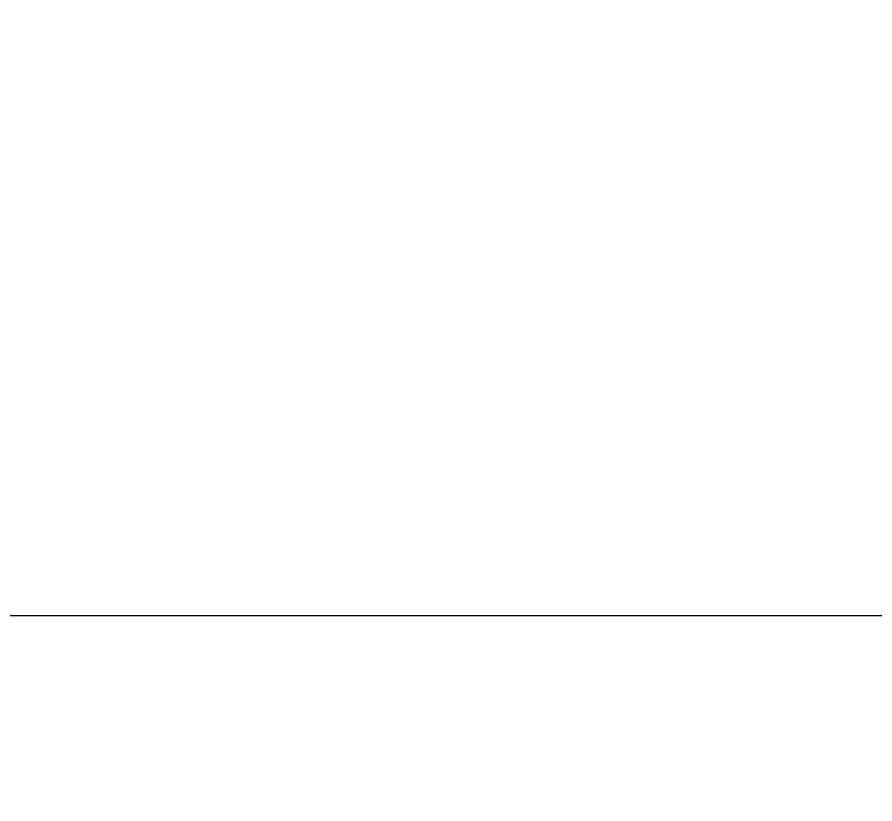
# Model space of a CAD drawing. Header units: inches. Extents: x -4597 to 93300, y -11124 to 5932.
# Drawn here: x 583.33 to 589.83, y -9650.85 to -9644.89 of the extents above; entities that cross this region are included whole.
import ezdxf

# ---------------------------------------------------------------- set-up
doc = ezdxf.new("R2010")
doc.units = ezdxf.units.IN
doc.header["$LTSCALE"] = 0.5
doc.header["$MEASUREMENT"] = 0
doc.header["$PDMODE"] = 66
doc.layers.add('hatch', color=9, linetype='Continuous', lineweight=0)
doc.layers.add('Toilet', color=7, linetype='Continuous', lineweight=25)
doc.styles.get("Standard").update_dxf_attribs({"font": 'arial.ttf'})
doc.dimstyles.new('S8', dxfattribs={"dimtxt": 5, "dimasz": 1, "dimexe": 6, "dimexo": 18, "dimgap": 1.9375, "dimtad": 1, "dimdec": 0, "dimzin": 3, "dimdsep": 46, "dimlunit": 4, "dimtxsty": 'Standard', "dimblk": 'dot 2', "dimcen": 12, "dimse1": 1, "dimse2": 1, "dimclrd": 1, "dimclre": 1, "dimclrt": 256, "dimadec": 0, "dimazin": 0, "dimtfac": 0.75, "dimtdec": 0, "dimtix": 1, "dimtmove": 1, "dimatfit": 3, "dimldrblk": 'DOT', "dimfxl": 1, "dimtolj": 1, "dimtzin": 0, "dimlwd": 9, "dimlwe": 9, "dimarcsym": 0})

# ---------------------------------------------------------------- blocks, each defined once
blk = doc.blocks.new('dot1')
at = {"layer": 'hatch'}
h = blk.add_hatch(color=256, dxfattribs=at)
edge = h.paths.add_edge_path()
edge.add_arc((0, 0), 1, 0, 360)
for p, q in [((0, 3), (0, -3)), ((3, 0), (-3, 0))]:
    blk.add_line(p, q, dxfattribs=at)
blk.add_circle((0, 0), 1, dxfattribs=at)
blk = doc.blocks.new('dot 2')
at = {"layer": 'hatch', "xscale": 0.5, "yscale": 0.5, "zscale": 0.5}
blk.add_blockref('dot1', (0, 0), dxfattribs=at)
blk = doc.blocks.new('*D163')
at = {"layer": 'Defpoints', "color": 0, "transparency": 16777216}
for p in [(411.5591, -9649.4262), (411.5591, -9685.037), (713.7075, -9778.037)]:
    blk.add_point(p, dxfattribs=at)
at = {"layer": 'Toilet', "color": 1, "lineweight": 9, "transparency": 16777216}
blk.add_line((712.7075, -9649.4262), (412.5591, -9649.4262), dxfattribs=at)
at = {"layer": 'Toilet', "color": 1, "lineweight": 9, "transparency": 16777216, "rotation": 180}
blk.add_blockref('dot 2', (411.5591, -9649.4262), dxfattribs=at)
at = {"layer": 'Toilet', "color": 1, "lineweight": 9, "transparency": 16777216}
blk.add_blockref('dot 2', (713.7075, -9649.4262), dxfattribs=at)
at = {"layer": 'Toilet', "transparency": 16777216, "insert": (562.6333, -9644.9358), "char_height": 5, "attachment_point": 5}
blk.add_mtext('\\A1;25\'-2"', dxfattribs=at)
blk = doc.blocks.new('_Dot')
at = {"color": 0, "linetype": 'ByBlock', "lineweight": -2}
blk.add_line((-0.5, 0), (-1, 0), dxfattribs=at)
at = {"color": 0, "linetype": 'ByBlock', "const_width": 0.5}
blk.add_lwpolyline([(-0.25, 0, 1), (0.25, 0, 1)], format="xyb", close=True, dxfattribs=at)

msp = doc.modelspace()

# ---------------------------------------------------------------- dimensions: what is measured, and where the dimension line sits
at = {"layer": 'Toilet'}
dim = msp.add_linear_dim(base=(411.5591, -9649.4262), p1=(713.7075, -9778.037), p2=(411.5591, -9685.037), dimstyle='S8', override={"dimfxl": 2, "dimfxlon": 1, "dimarcsym": 1}, dxfattribs=at)
dim.commit()
dim.dimension.update_dxf_attribs({"geometry": '*D163', "text_midpoint": (562.6333, -9644.9358)})

doc.saveas('drawing.dxf')
